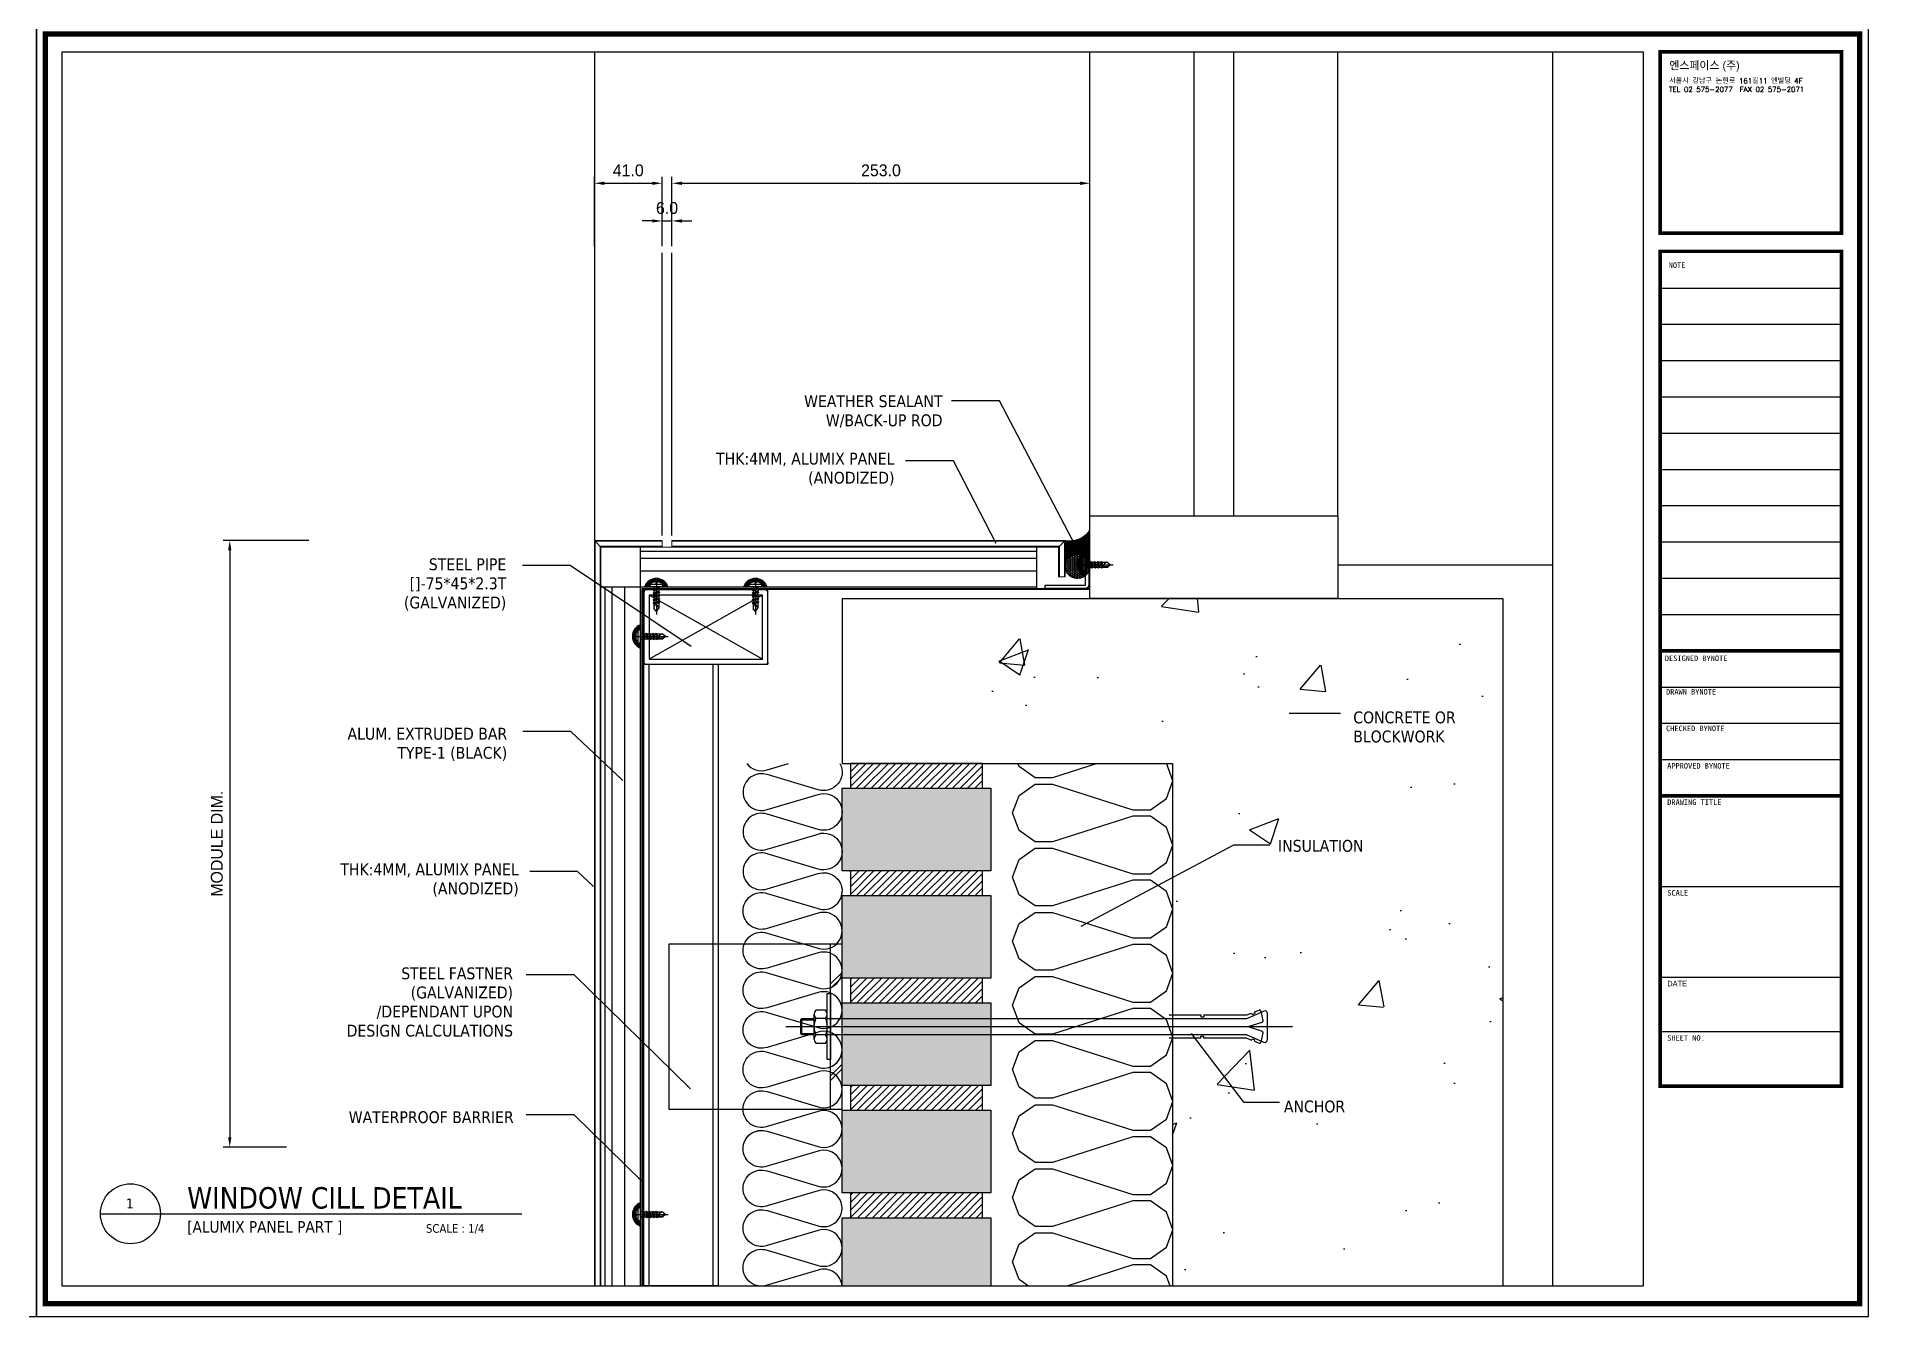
# Model space of a CAD drawing. Header units: millimetres. Extents: x 7297 to 60227, y -7497 to 19324.
# Drawn here: x 10055 to 11164, y 6615 to 7390 of the extents above; entities that cross this region are included whole.
import ezdxf

# ---------------------------------------------------------------- set-up
doc = ezdxf.new("R2010")
doc.units = ezdxf.units.MM
doc.linetypes.add('HIDDEN', pattern=[0.375, 0.25, -0.125])
doc.layers.add('NS_AL_PANEL', color=32, linetype='Continuous', lineweight=9)
for name, color, linetype in [('NS_BRACKET_NUTS', 1, 'Continuous'), ('NS_BRICK', 14, 'Continuous'), ('NS_CAULKING', 8, 'Continuous'), ('NS_COL_CYAN', 4, 'Continuous'), ('NS_COL_D-GREY', 8, 'Continuous'), ('NS_COL_GREEN', 3, 'Continuous'), ('NS_COL_L-GREY', 8, 'Continuous'), ('NS_COL_MAGENTA', 6, 'Continuous'), ('NS_COL_RED', 1, 'Continuous'), ('NS_COL_WHITE', 7, 'Continuous'), ('NS_COL_YELLOW', 2, 'Continuous'), ('NS_CON', 8, 'Continuous'), ('NS_CON_LINE', 2, 'Continuous'), ('NS_DIM', 1, 'Continuous'), ('NS_FORM', 7, 'Continuous'), ('NS_FRAME', 253, 'Continuous'), ('NS_INSUL', 8, 'Continuous'), ('NS_PIPE_FRAME', 2, 'Continuous'), ('NS_RIVET_SCREW', 1, 'Continuous'), ('NS_TEXT', 2, 'Continuous'), ('NS_WATERPROOF', 150, 'Continuous')]:
    doc.layers.add(name, color=color, linetype=linetype)
doc.styles.add('Expo M', font='Expo M.ttf')
doc.styles.add('HGTXT', font='romans.shx', dxfattribs={"bigfont": 'whgtxt.shx'})
doc.dimstyles.new('DS2', dxfattribs={"dimscale": 2, "dimtxt": 1.8, "dimasz": 1.5, "dimexe": 1, "dimexo": 1, "dimgap": 0.5, "dimtad": 1, "dimtoh": 1, "dimdec": 1, "dimzin": 1, "dimdsep": 46, "dimtxsty": 'Expo M', "dimcen": 2, "dimadec": 1, "dimazin": 0, "dimtfac": 1, "dimtdec": 4, "dimtix": 1, "dimtmove": 1, "dimatfit": 3, "dimfxl": 1, "dimtolj": 1, "dimtzin": 1, "dimarcsym": 0})
doc.dimstyles.new('N-SPACE', dxfattribs={"dimscale": 4, "dimtxt": 1.8, "dimasz": 1.5, "dimexe": 1, "dimexo": 1, "dimgap": 1, "dimtad": 1, "dimtoh": 1, "dimdec": 1, "dimzin": 1, "dimdsep": 46, "dimtxsty": 'Expo M', "dimcen": 2, "dimclrd": 1, "dimclre": 1, "dimclrt": 2, "dimadec": 1, "dimazin": 0, "dimtfac": 1, "dimtdec": 1, "dimtix": 1, "dimtmove": 1, "dimatfit": 3, "dimfxl": 1, "dimtolj": 1, "dimtzin": 1, "dimarcsym": 0})

# ---------------------------------------------------------------- blocks, each defined once
blk = doc.blocks.new('피스')
for p, q in [((-4, 1.5), (-4, 1)), ((-4, 1.5), (4, 1.5)), ((-3, 0), (3, 0)), ((-0.5, 3), (-0.4, 2.3)), ((-0.4, 2.3), (0.4, 2.3)), ((0, 5), (0, -16.8)), ((0.5, 3), (0.4, 2.3)), ((4, 1.5), (4, 1)), ((2, -1.5), (-2, -2)), ((-1.5, -1.5), (-2, -2)), ((-2, -2), (-1.5, -2.5)), ((-1.5, -3.5), (-2, -4)), ((2, -3.5), (-2, -4)), ((-2, -4), (-1.5, -4.5)), ((-1.5, -5.5), (-2, -6)), ((2, -5.5), (-2, -6)), ((-2, -6), (-1.5, -6.5)), ((-1.5, -7.5), (-2, -8)), ((2, -7.5), (-2, -8)), ((-2, -8), (-1.5, -8.5)), ((-1.5, -9.5), (-2, -10)), ((2, -9.5), (-2, -10)), ((-2, -10), (-1.5, -10.5)), ((-1.5, -0.5), (-1.5, -1.5)), ((1.5, -1), (-1.5, -1.5)), ((1.5, -2), (-1.5, -2.5)), ((-1.5, -2.5), (-1.5, -3.5)), ((1.5, -3), (-1.5, -3.5)), ((1.5, -4), (-1.5, -4.5)), ((-1.5, -4.5), (-1.5, -5.5)), ((1.5, -5), (-1.5, -5.5)), ((1.5, -6), (-1.5, -6.5)), ((-1.5, -6.5), (-1.5, -7.5)), ((1.5, -7), (-1.5, -7.5)), ((1.5, -8), (-1.5, -8.5)), ((-1.5, -8.5), (-1.5, -9.5)), ((1.5, -9), (-1.5, -9.5)), ((1.5, -10), (-1.5, -10.5)), ((-1.5, -10.5), (-1.5, -13.5)), ((1.5, -0.5), (1.5, -1)), ((1.5, -1), (2, -1.5)), ((2, -1.5), (1.5, -2)), ((1.5, -2), (1.5, -3)), ((1.5, -3), (2, -3.5)), ((2, -3.5), (1.5, -4)), ((1.5, -4), (1.5, -5)), ((1.5, -5), (2, -5.5)), ((2, -5.5), (1.5, -6)), ((1.5, -6), (1.5, -7)), ((1.5, -7), (2, -7.5)), ((2, -7.5), (1.5, -8)), ((1.5, -8), (1.5, -9)), ((1.5, -9), (2, -9.5)), ((2, -9.5), (1.5, -10)), ((1.5, -10), (1.5, -13)), ((0, -15), (-1.5, -13.5)), ((-1.3, -13.5), (-1.3, -12)), ((0, -15), (-1.3, -13.5)), ((0, -15), (1.5, -13)), ((1.5, -13), (0.6, -11.5))]:
    blk.add_line(p, q)
for centre, radius, start, end in [((0, -3.1), 6.08, 94.7146, 131.1121), ((-3, 1), 1, 180, 270), ((-2, -0.5), 0.5, 0, 90), ((0, -3.1), 6.08, 48.8879, 85.2854), ((2, -0.5), 0.5, 90, 180), ((3, 1), 1, 270, 0), ((-0.3, -12), 1, 30.0863, 180)]:
    blk.add_arc(centre, radius, start, end)
blk = doc.blocks.new('N-SCREW')
blk.add_blockref('피스', (17.3, -1))
blk = doc.blocks.new('AL-TEMPLATE')
at = {"color": 8}
for p, q in [((2716.82, 1392.97), (2800.02, 1392.97)), ((2716.82, 1376.33), (2800.02, 1376.33)), ((2716.82, 1359.69), (2800.02, 1359.69)), ((2716.82, 1343.05), (2800.02, 1343.05)), ((2716.82, 1326.41), (2800.02, 1326.41)), ((2716.82, 1309.77), (2800.02, 1309.77)), ((2716.82, 1293.13), (2800.02, 1293.13)), ((2716.82, 1276.49), (2800.02, 1276.49)), ((2716.82, 1259.85), (2800.02, 1259.85)), ((2716.82, 1243.21), (2800.02, 1243.21)), ((2716.82, 1209.93), (2800.02, 1209.93)), ((2716.82, 1193.29), (2800.02, 1193.29)), ((2716.82, 1176.65), (2800.02, 1176.65)), ((2716.82, 1118.41), (2800.02, 1118.41)), ((2716.82, 1076.81), (2800.02, 1076.81)), ((2716.82, 1051.85), (2800.02, 1051.85))]:
    blk.add_line(p, q, dxfattribs=at)
at = {"color": 7, "ltscale": 2}
blk.add_lwpolyline([(1972.34, 1515.25), (1972.34, 921.25), (2812.34, 921.25), (2812.34, 1515.25)], close=True, dxfattribs=at)
at = {"color": 8}
for points, const_width in [([(1976.34, 1509.45), (2808.34, 1509.45), (2808.34, 927.05), (1976.34, 927.05)], 2.5), ([(2716.82, 1501.32), (2800.02, 1501.32), (2800.02, 1418.12), (2716.82, 1418.12)], 1.66), ([(2716.82, 1409.8), (2800.02, 1409.8), (2800.02, 1026.89), (2716.82, 1026.89)], 1.66)]:
    blk.add_lwpolyline(points, close=True, dxfattribs=dict(at, const_width=const_width))
at = {"color": 9}
blk.add_lwpolyline([(1984.07, 1501.32), (2709.08, 1501.32), (2709.08, 935.18), (1984.07, 935.18)], close=True, dxfattribs=at)
at = {"color": 8, "const_width": 1.66}
for points in [[(2716.82, 1226.57), (2800.02, 1226.57)], [(2716.82, 1160.01), (2800.02, 1160.01)]]:
    blk.add_lwpolyline(points, dxfattribs=at)
at = {"color": 146, "true_color": 0x105689, "insert": (2721.06, 1496.93), "char_height": 3.6698, "attachment_point": 1, "style": 'HGTXT'}
blk.add_mtext('{\\fExpo M|b0|i0|c129|p18;엔스페이스 (주)}', dxfattribs=at)
at = {"insert": (2720.94, 1489.17), "char_height": 2.3487, "attachment_point": 1, "style": 'HGTXT'}
blk.add_mtext('서울시 강남구 논현로 161길11 엔빌딩 4F\\PTEL 02 575-2077  FAX 02 575-2071', dxfattribs=at)
at = {"color": 8, "attachment_point": 1}
for s, insert, char_height, width in [('NOTE', (2720.76, 1404.73), 2.556, 438.9676), ('DESIGNED BYNOTE', (2719.01, 1224.39), 2.5559, 438.9676), ('DRAWN BYNOTE', (2719.56, 1209.04), 2.5559, 438.9676), ('CHECKED BYNOTE', (2719.56, 1192.25), 2.5559, 438.9676), ('APPROVED BYNOTE', (2720.1, 1175.04), 2.5559, 438.9676), ('DRAWING TITLE', (2720.1, 1158.4), 2.5559, 438.9675), ('SCALE', (2720.1, 1116.8), 2.556, 438.9675), ('{\\fﾱﾼﾸﾲ|b0|i0|c129|p49;DATE}', (2720.1, 1075.2), 2.5559, 438.9675), ('SHEET NO.', (2720.1, 1050.24), 2.556, 438.9675)]:
    blk.add_mtext(s, dxfattribs=dict(at, insert=insert, char_height=char_height, width=width))
blk = doc.blocks.new('*D711')
at = {"layer": 'NS_DIM', "color": 1, "lineweight": -2, "transparency": 16777216}
for p, q in [((10220, 7084.4), (10168.1, 7084.4)), ((10172.1, 7078.4), (10172.1, 6723.1)), ((10206.5, 6717.1), (10168.1, 6717.1))]:
    blk.add_line(p, q, dxfattribs=at)
at = {"layer": 'NS_DIM', "color": 1, "transparency": 16777216}
for points in [[(10171.1, 7078.4), (10173.1, 7078.4), (10172.1, 7084.4)], [(10171.1, 6723.1), (10173.1, 6723.1), (10172.1, 6717.1)]]:
    blk.add_solid(points, dxfattribs=at)
at = {"layer": 'NS_DIM', "color": 2, "transparency": 16777216, "insert": (10164.3, 6900.8), "char_height": 7.2, "attachment_point": 5, "rotation": 90, "style": 'Expo M'}
blk.add_mtext('\\A1;MODULE DIM.', dxfattribs=at)
blk = doc.blocks.new('*D291')
at = {"layer": 'NS_DIM', "color": 1, "lineweight": -2, "transparency": 16777216}
for p, q in [((10392.8, 7262.6), (10392.8, 7304.7)), ((10398.8, 7300.7), (10427.8, 7300.7)), ((10433.8, 7262.6), (10433.8, 7304.7))]:
    blk.add_line(p, q, dxfattribs=at)
at = {"layer": 'NS_DIM', "color": 1, "transparency": 16777216}
for points in [[(10398.8, 7301.7), (10398.8, 7299.7), (10392.8, 7300.7)], [(10427.8, 7301.7), (10427.8, 7299.7), (10433.8, 7300.7)]]:
    blk.add_solid(points, dxfattribs=at)
at = {"layer": 'NS_DIM', "color": 2, "transparency": 16777216, "insert": (10413.3, 7308.5), "char_height": 7.2, "attachment_point": 5, "style": 'Expo M'}
blk.add_mtext('\\A1;41.0', dxfattribs=at)
blk = doc.blocks.new('*D292')
at = {"layer": 'NS_DIM', "color": 1, "lineweight": -2, "transparency": 16777216}
for p, q in [((10427.8, 7277.9), (10421.8, 7277.9)), ((10433.8, 7262.6), (10433.8, 7281.9)), ((10433.8, 7277.9), (10439.8, 7277.9)), ((10439.8, 7262.6), (10439.8, 7281.9)), ((10445.8, 7277.9), (10451.8, 7277.9))]:
    blk.add_line(p, q, dxfattribs=at)
at = {"layer": 'NS_DIM', "color": 1, "transparency": 16777216}
for points in [[(10427.8, 7278.9), (10427.8, 7276.9), (10433.8, 7277.9)], [(10445.8, 7278.9), (10445.8, 7276.9), (10439.8, 7277.9)]]:
    blk.add_solid(points, dxfattribs=at)
at = {"layer": 'NS_DIM', "color": 2, "transparency": 16777216, "insert": (10436.8, 7285.7), "char_height": 7.2, "attachment_point": 5, "style": 'Expo M'}
blk.add_mtext('\\A1;6.0', dxfattribs=at)
blk = doc.blocks.new('*D293')
at = {"layer": 'NS_DIM', "color": 1, "lineweight": -2, "transparency": 16777216}
for p, q in [((10439.8, 7262.6), (10439.8, 7304.7)), ((10445.8, 7300.7), (10686.8, 7300.7)), ((10692.8, 7262.6), (10692.8, 7304.7))]:
    blk.add_line(p, q, dxfattribs=at)
at = {"layer": 'NS_DIM', "color": 1, "transparency": 16777216}
for points in [[(10445.8, 7301.7), (10445.8, 7299.7), (10439.8, 7300.7)], [(10686.8, 7301.7), (10686.8, 7299.7), (10692.8, 7300.7)]]:
    blk.add_solid(points, dxfattribs=at)
at = {"layer": 'NS_DIM', "color": 2, "transparency": 16777216, "insert": (10566.3, 7308.5), "char_height": 7.2, "attachment_point": 5, "style": 'Expo M'}
blk.add_mtext('\\A1;253.0', dxfattribs=at)
blk = doc.blocks.new('*U99')
for p, q in [((1, 75), (0, 75)), ((0, 74), (0, 75)), ((0, 74), (0, 1)), ((44, 75), (1, 75)), ((3.2, 3.2), (41.8, 71.8)), ((41.8, 3.2), (3.2, 71.8)), ((44, 75), (45, 75)), ((45, 74), (45, 75)), ((45, 1), (45, 74)), ((0, 1), (0, 0)), ((1, 0), (0, 0)), ((45, 1), (45, 0)), ((1, 0), (44, 0)), ((44, 0), (45, 0))]:
    blk.add_line(p, q)
blk.add_lwpolyline([(3.2, 71.8), (3.2, 3.2), (41.8, 3.2), (41.8, 71.8)], close=True)
for centre, start, end in [((1, 74), 90, 180), ((44, 74), 0, 90), ((1, 1), 180, 270), ((44, 1), 270, 0)]:
    blk.add_arc(centre, 1, start, end)
blk = doc.blocks.new('*U155')
blk.add_lwpolyline([(0, 0), (45, 0), (45, 376.4), (0, 376.4)], close=True)
at = {"linetype": 'HIDDEN'}
blk.add_lwpolyline([(3.2, 0), (41.8, 0), (41.8, 376.4), (3.2, 376.4)], close=True, dxfattribs=at)

msp = doc.modelspace()

# ---------------------------------------------------------------- hatches: boundary and pattern name
at = {"layer": 'NS_CAULKING'}
h = msp.add_hatch(dxfattribs=at)
h.set_pattern_fill('ANSI37', color=256, scale=0.224999, angle=90, style=0)
h.set_pattern_definition([(135, (-1354760.07744, 841285.4346), (-0.50513821172, -0.50513821172), []), (225, (-1354760.07744, 841285.4346), (0.50513821172, -0.50513821172), [])])
h.paths.add_polyline_path([(10677.8, 7073.19), (10677.8, 7068.9, -1.0004219), (10692.8, 7068.91), (10692.8, 7090.38, -0.2849357), (10677.8, 7084.44)])
h = msp.add_hatch(dxfattribs=at)
h.set_pattern_fill('HONEY', color=256, scale=0.224999, style=0)
h.set_pattern_definition([(360, (921625.2731, 1377469.28045), (1.07155996483, 0.61866543144), [0.7143733099, -1.4287466198]), (120, (921625.2731, 1377469.28045), (-1.07155996248, 0.6186654355), [0.7143733099, -1.4287466198]), (60, (921625.2731, 1377469.28045), (2.34e-09, 1.23733086694), [-1.4287466198, 0.7143733099])])
edge = h.paths.add_edge_path()
edge.add_arc((10685.3, 7068.91), 7.5, -540, -180)
h = msp.add_hatch(dxfattribs=at)
h.set_pattern_fill('ANSI37', color=256, scale=5, angle=90, style=0)
h.set_pattern_definition([(135, (6658.1767, 10825.3036), (-0.44194174, -0.44194174), []), (225, (6658.1767, 10825.3036), (0.44194174, -0.44194174), [])])
h.paths.add_polyline_path([(10688.6, 7073.69, 0.160163), (10687.12, 7070.19), (10687.8, 7070.09), (10687.8, 7069.69), (10685.11, 7069.69, -0.3187278), (10690.1, 7076.73), (10690.1, 7072.69, 0.4142136), (10689.1, 7073.69)])
h.paths.add_polyline_path([(10685.11, 7069.69), (10687.8, 7069.69), (10687.8, 7069.29), (10687.12, 7069.19, 0.160163), (10688.6, 7065.69), (10689.1, 7065.69, 0.4142136), (10690.1, 7066.69), (10690.1, 7062.65, -0.3187278)])
h = msp.add_hatch(dxfattribs=at)
h.set_pattern_fill('ANSI37', color=256, scale=5, angle=180, style=0)
h.set_pattern_definition([(225, (7945.85013, 4322.1761), (0.44194174, -0.44194174), []), (315, (7945.85013, 4322.1761), (0.44194174, 0.44194174), [])])
h.paths.add_polyline_path([(10434.3, 7057.94, 0.160163), (10430.8, 7059.42), (10430.7, 7058.74), (10430.3, 7058.74), (10430.3, 7061.43, -0.3187278), (10437.34, 7056.44), (10433.3, 7056.44, 0.4142136), (10434.3, 7057.44)])
h.paths.add_polyline_path([(10430.3, 7061.43), (10430.3, 7058.74), (10429.9, 7058.74), (10429.8, 7059.42, 0.160163), (10426.3, 7057.94), (10426.3, 7057.44, 0.4142136), (10427.3, 7056.44), (10423.26, 7056.44, -0.3187278)])
h = msp.add_hatch(dxfattribs=at)
h.set_pattern_fill('ANSI37', color=256, scale=5, angle=180, style=0)
h.set_pattern_definition([(225, (8005.85013, 4322.1761), (0.44194174, -0.44194174), []), (315, (8005.85013, 4322.1761), (0.44194174, 0.44194174), [])])
h.paths.add_polyline_path([(10494.3, 7057.94, 0.160163), (10490.8, 7059.42), (10490.7, 7058.74), (10490.3, 7058.74), (10490.3, 7061.43, -0.3187278), (10497.34, 7056.44), (10493.3, 7056.44, 0.4142136), (10494.3, 7057.44)])
h.paths.add_polyline_path([(10490.3, 7061.43), (10490.3, 7058.74), (10489.9, 7058.74), (10489.8, 7059.42, 0.160163), (10486.3, 7057.94), (10486.3, 7057.44, 0.4142136), (10487.3, 7056.44), (10483.26, 7056.44, -0.3187278)])
h = msp.add_hatch(dxfattribs=at)
h.set_pattern_fill('ANSI37', color=256, scale=5, angle=90, style=0)
h.set_pattern_definition([(135, (6388.87666, 10868.6652), (-0.44194174, -0.44194174), []), (225, (6388.87666, 10868.6652), (0.44194174, -0.44194174), [])])
h.paths.add_polyline_path([(10419.3, 7030.33, 0.160163), (10417.82, 7026.83), (10418.5, 7026.73), (10418.5, 7026.33), (10415.81, 7026.33, -0.3187278), (10420.8, 7033.37), (10420.8, 7029.33, 0.4142136), (10419.8, 7030.33)])
h.paths.add_polyline_path([(10415.81, 7026.33), (10418.5, 7026.33), (10418.5, 7025.93), (10417.82, 7025.83, 0.160163), (10419.3, 7022.33), (10419.8, 7022.33, 0.4142136), (10420.8, 7023.33), (10420.8, 7019.29, -0.3187278)])
h = msp.add_hatch(dxfattribs=at)
h.set_pattern_fill('ANSI37', color=256, scale=5, angle=90, style=0)
h.set_pattern_definition([(135, (6388.87666, 11218.6652), (-0.44194174, -0.44194174), []), (225, (6388.87666, 11218.6652), (0.44194174, -0.44194174), [])])
h.paths.add_polyline_path([(10419.3, 6680.33, 0.160163), (10417.82, 6676.83), (10418.5, 6676.73), (10418.5, 6676.33), (10415.81, 6676.33, -0.3187278), (10420.8, 6683.37), (10420.8, 6679.33, 0.4142136), (10419.8, 6680.33)])
h.paths.add_polyline_path([(10415.81, 6676.33), (10418.5, 6676.33), (10418.5, 6675.93), (10417.82, 6675.83, 0.160163), (10419.3, 6672.33), (10419.8, 6672.33, 0.4142136), (10420.8, 6673.33), (10420.8, 6669.29, -0.3187278)])
at = {"layer": 'NS_COL_D-GREY'}
h = msp.add_hatch(dxfattribs=at)
h.set_pattern_fill('ANSI31', color=256)
h.set_pattern_definition([(45, (18744.689, -75927.5332), (-2.24506403, 2.24506403), [])])
h.paths.add_polyline_path([(10547.8, 6934.38), (10627.8, 6934.38), (10627.8, 6949.38), (10547.8, 6949.38)])
h = msp.add_hatch(dxfattribs=at)
h.set_pattern_fill('ANSI31', color=256)
h.set_pattern_definition([(45, (18744.689, -75862.5332), (-2.24506403, 2.24506403), [])])
h.paths.add_polyline_path([(10547.8, 6869.38), (10627.8, 6869.38), (10627.8, 6884.38), (10547.8, 6884.38)])
h = msp.add_hatch(dxfattribs=at)
h.set_pattern_fill('ANSI31', color=256)
h.set_pattern_definition([(45, (18744.689, -75797.5332), (-2.24506403, 2.24506403), [])])
h.paths.add_polyline_path([(10547.8, 6804.38), (10627.8, 6804.38), (10627.8, 6819.38), (10547.8, 6819.38)])
h = msp.add_hatch(dxfattribs=at)
h.set_pattern_fill('ANSI31', color=256)
h.set_pattern_definition([(45, (18744.689, -75732.5332), (-2.24506403, 2.24506403), [])])
h.paths.add_polyline_path([(10547.8, 6739.38), (10627.8, 6739.38), (10627.8, 6754.38), (10547.8, 6754.38)])
h = msp.add_hatch(dxfattribs=at)
h.set_pattern_fill('ANSI31', color=256)
h.set_pattern_definition([(45, (18744.689, -75667.5332), (-2.24506403, 2.24506403), [])])
h.paths.add_polyline_path([(10547.8, 6674.38), (10627.8, 6674.38), (10627.8, 6689.38), (10547.8, 6689.38)])
at = {"layer": 'NS_CON'}
h = msp.add_hatch(dxfattribs=at)
h.set_pattern_fill('AR-CONC', color=256)
h.set_pattern_definition([(50, (128407.82, 20579.2), (182.18467, -15.93909), [19.05, -209.55]), (355, (128407.82, 20579.2), (-35.24342, 191.05685), [15.24, -167.64058]), (100.45144, (128423, 20577.87), (146.94125, 175.11775), [16.19, -178.09024]), (46.1842, (128407.82, 20630), (271.07904, -42.04233), [28.575, -314.325]), (96.63556, (128430.4, 20626.5), (237.40413, 247.4261), [24.285, -267.1356]), (351.18415, (128407.82, 20630), (237.40413, 247.4261), [22.85997, -251.4597]), (21, (128433.22, 20617.3), (151.6144, -102.2652), [19.05, -209.55]), (326, (128433.22, 20617.3), (61.80203, 184.18797), [15.24, -167.64]), (71.45144, (128445.85, 20608.77), (213.41642, 81.92277), [16.19, -178.08994]), (37.5, (128407.815, 20579.195), (3.088603, 84.55504), [0, -165.608, 0, -170.18, 0, -168.275]), (7.5, (128407.815, 20579.195), (66.81966, 100.180575), [0, -97.028, 0, -161.798, 0, -64.135]), (327.5, (128351.17, 20579.195), (135.590595, -5.728744), [0, -63.5, 0, -198.12, 0, -262.89]), (317.5, (128325.77, 20579.2), (148.12918, 25.42649), [0, -82.55, 0, -131.572, 0, -186.69])])
h.paths.add_polyline_path([(10742.8, 6633.01), (10942.8, 6633.01), (10942.8, 6749.38), (10942.8, 7049.38), (10742.8, 7049.38), (10542.8, 7049.38), (10541.47, 6949.38), (10742.8, 6949.38)])
h = msp.add_hatch(color=256, dxfattribs=at)
h.dxf.hatch_style = 1
h.paths.add_polyline_path([(10542.8, 6934.38), (10632.8, 6934.38), (10632.8, 6884.38), (10542.8, 6884.38)])
h = msp.add_hatch(color=256, dxfattribs=at)
h.dxf.hatch_style = 1
h.paths.add_polyline_path([(10542.8, 6869.38), (10632.8, 6869.38), (10632.8, 6819.38), (10542.8, 6819.38)])
h = msp.add_hatch(color=256, dxfattribs=at)
h.dxf.hatch_style = 1
h.paths.add_polyline_path([(10542.8, 6804.38), (10632.8, 6804.38), (10632.8, 6754.38), (10542.8, 6754.38)])
h = msp.add_hatch(color=256, dxfattribs=at)
h.dxf.hatch_style = 1
h.paths.add_polyline_path([(10542.8, 6739.38), (10632.8, 6739.38), (10632.8, 6689.38), (10542.8, 6689.38)])
h = msp.add_hatch(color=256, dxfattribs=at)
h.dxf.hatch_style = 1
h.paths.add_polyline_path([(10542.8, 6674.38), (10632.8, 6674.38), (10632.8, 6633.01), (10542.8, 6633.01)])

# ---------------------------------------------------------------- linework, layer by layer
at = {"layer": 'NS_AL_PANEL'}
for p, q in [((10392.8, 6633.01), (10392.8, 7084.44)), ((10392.8, 7084.44), (10433.8, 7084.44)), ((10393.3, 6633.01), (10393.3, 7083.94)), ((10393.3, 7083.94), (10433.8, 7083.94)), ((10396.8, 7080.44), (10393.3, 7083.94)), ((10396.3, 6633.01), (10396.3, 7080.94)), ((10396.3, 7080.94), (10433.8, 7080.94)), ((10396.8, 6633.01), (10396.8, 7080.44)), ((10396.8, 7080.44), (10433.8, 7080.44)), ((10433.8, 7080.44), (10433.8, 7084.44)), ((10433.8, 7080.44), (10439.8, 7080.44)), ((10439.8, 7080.44), (10439.8, 7084.44)), ((10439.8, 7084.44), (10677.8, 7084.44)), ((10439.8, 7083.94), (10677.3, 7083.94)), ((10439.8, 7080.94), (10674.3, 7080.94)), ((10439.8, 7080.44), (10673.8, 7080.44)), ((10673.8, 7080.44), (10677.3, 7083.94)), ((10673.8, 7080.44), (10673.8, 7062.44)), ((10674.3, 7080.94), (10674.3, 7062.44)), ((10677.3, 7083.94), (10677.3, 7062.44)), ((10677.8, 7084.44), (10677.8, 7062.44)), ((10677.85, 7062.44), (10673.8, 7062.44)), ((10420.3, 7033.04), (10420.3, 7033.17)), ((10420.3, 6683.04), (10420.3, 6683.17))]:
    msp.add_line(p, q, dxfattribs=at)
at = {"layer": 'NS_BRACKET_NUTS'}
msp.add_line((10535.8, 6740.06), (10535.8, 6840.06), dxfattribs=at)
msp.add_lwpolyline([(10437.8, 6740.06), (10542.8, 6740.06), (10542.8, 6840.06), (10437.8, 6840.06)], close=True, dxfattribs=at)
at = {"layer": 'NS_BRICK'}
for points in [[(10542.8, 6934.38), (10632.8, 6934.38), (10632.8, 6884.38), (10542.8, 6884.38)], [(10542.8, 6869.38), (10632.8, 6869.38), (10632.8, 6819.38), (10542.8, 6819.38)], [(10542.8, 6804.38), (10632.8, 6804.38), (10632.8, 6754.38), (10542.8, 6754.38)], [(10542.8, 6739.38), (10632.8, 6739.38), (10632.8, 6689.38), (10542.8, 6689.38)], [(10542.8, 6674.38), (10632.8, 6674.38), (10632.8, 6633.01), (10542.8, 6633.01)]]:
    msp.add_lwpolyline(points, close=True, dxfattribs=at)
at = {"layer": 'NS_CAULKING'}
msp.add_circle((10685.3, 7068.91, 0), 7.5, dxfattribs=at)
for centre, radius, start, end in [((10680.51, 7099.5), 15.3, 259.79738, 323.41397), ((10692.57, 7069.69), 7.46, 109.2859, 250.7141), ((10430.3, 7053.97), 7.46, 19.2859, 160.7141), ((10490.3, 7053.97), 7.46, 19.2859, 160.7141), ((10423.27, 7026.33), 7.46, 109.2859, 250.7141), ((10423.27, 6676.33), 7.46, 109.2859, 250.7141)]:
    msp.add_arc(centre, radius, start, end, dxfattribs=at)
at = {"layer": 'NS_COL_CYAN'}
for p, q in [((10692.8, 7099.38), (10692.8, 7380.31)), ((10755.8, 7099.38), (10755.8, 7380.31)), ((10779.8, 7099.38), (10779.8, 7380.31)), ((10842.8, 7099.38), (10842.8, 7380.31))]:
    msp.add_line(p, q, dxfattribs=at)
msp.add_lwpolyline([(10842.8, 7049.38), (10692.8, 7049.38), (10692.8, 7099.38), (10842.8, 7099.38)], close=True, dxfattribs=at)
at = {"layer": 'NS_COL_D-GREY'}
for p, q in [((10392.8, 7380.31), (10392.8, 7084.44)), ((10972.8, 7380.31), (10972.8, 7069.38))]:
    msp.add_line(p, q, dxfattribs=at)
for points in [[(10547.8, 6934.38), (10627.8, 6934.38), (10627.8, 6949.38), (10547.8, 6949.38)], [(10547.8, 6869.38), (10627.8, 6869.38), (10627.8, 6884.38), (10547.8, 6884.38)], [(10547.8, 6804.38), (10627.8, 6804.38), (10627.8, 6819.38), (10547.8, 6819.38)], [(10547.8, 6739.38), (10627.8, 6739.38), (10627.8, 6754.38), (10547.8, 6754.38)], [(10547.8, 6674.38), (10627.8, 6674.38), (10627.8, 6689.38), (10547.8, 6689.38)]]:
    msp.add_lwpolyline(points, close=True, dxfattribs=at)
at = {"layer": 'NS_COL_GREEN'}
for p, q in [((10787.8, 6795.06), (10797.97, 6799.47)), ((10800.3, 6782.18), (10800.3, 6797.94)), ((10533.8, 6795.06), (10787.8, 6795.06)), ((10787.8, 6785.06), (10533.8, 6785.06)), ((10787.8, 6785.06), (10797.97, 6780.65))]:
    msp.add_line(p, q, dxfattribs=at)
msp.add_lwpolyline([(10665.6, 7057.44), (10690.1, 7057.44), (10690.1, 7081.94), (10692.1, 7081.94), (10692.1, 7057.44, -0.4142136), (10690.1, 7055.44), (10665.6, 7055.44)], format="xyb", close=True, dxfattribs=at)
for centre, start, end in [((10798.64, 6797.94), 0, 113.42869), ((10798.64, 6782.18), 246.57131, 0)]:
    msp.add_arc(centre, 1.67, start, end, dxfattribs=at)
at = {"layer": 'NS_COL_L-GREY'}
for p, q in [((10420.8, 6633.01), (10420.8, 7080.44)), ((10420.8, 7077.94), (10660.6, 7077.94)), ((10660.6, 7055.44), (10660.6, 7080.44)), ((10420.8, 7073.72), (10660.6, 7073.72)), ((10420.8, 7065.98), (10660.6, 7065.98)), ((10396.8, 7056.44), (10660.6, 7056.44)), ((10399.3, 6633.01), (10399.3, 7056.44)), ((10403.52, 6633.01), (10403.52, 7056.44)), ((10411.26, 6633.01), (10411.26, 7056.44))]:
    msp.add_line(p, q, dxfattribs=at)
at = {"layer": 'NS_COL_MAGENTA'}
for q in [(10842.8, 7069.38), (10972.8, 6633.01), (10972.8, 6633.01)]:
    msp.add_line((10972.8, 7069.38), q, dxfattribs=at)
at = {"layer": 'NS_COL_RED', "ltscale": 8}
for p, q in [((10535.8, 6815.89), (10542.8, 6822.89)), ((10535.8, 6813.07), (10542.8, 6820.07)), ((10535.8, 6760.33), (10542.8, 6767.33)), ((10535.8, 6757.5), (10542.8, 6764.5))]:
    msp.add_line(p, q, dxfattribs=at)
at = {"layer": 'NS_COL_RED'}
for p, q in [((10508.64, 6790.06), (10815.51, 6790.06)), ((10800.3, 6790.06), (10800.3, 6790.06))]:
    msp.add_line(p, q, dxfattribs=at)
at = {"layer": 'NS_COL_WHITE'}
for p, q in [((10533.8, 6810.06), (10535.8, 6810.06)), ((10533.8, 6770.06), (10533.8, 6810.06)), ((10535.8, 6810.06), (10535.8, 6770.06)), ((10533.8, 6782.56), (10533.8, 6797.56)), ((10533.8, 6782.56), (10533.8, 6797.56)), ((10535.8, 6770.06), (10533.8, 6770.06)), ((10093.85, 6676.77), (10348.99, 6676.77))]:
    msp.add_line(p, q, dxfattribs=at)
msp.add_circle((10111.99, 6676.77), 18.14, dxfattribs=at)
at = {"layer": 'NS_COL_YELLOW'}
for p, q in [((10525.8, 6782.56), (10525.8, 6797.56)), ((10740.8, 6797.14), (10759.97, 6797.14)), ((10759.97, 6797.14), (10759.97, 6795.89)), ((10761.64, 6797.14), (10761.64, 6795.89)), ((10761.64, 6797.14), (10787.8, 6797.14)), ((10787.8, 6797.14), (10790.59, 6798.26)), ((10790.59, 6798.26), (10790.95, 6797.35)), ((10790.95, 6797.35), (10792.65, 6798.04)), ((10792.31, 6798.95), (10795.23, 6800.11)), ((10792.31, 6798.95), (10792.65, 6798.04)), ((10797.64, 6793.72), (10796.35, 6799.52)), ((10517.61, 6794.23), (10518.45, 6795.06)), ((10517.61, 6794.23), (10517.61, 6785.89)), ((10517.61, 6794.23), (10525.81, 6794.23)), ((10518.45, 6785.06), (10517.61, 6785.89)), ((10517.61, 6785.89), (10525.82, 6785.89)), ((10518.45, 6785.06), (10518.45, 6795.06)), ((10518.45, 6795.06), (10525.8, 6795.06)), ((10532.79, 6795.06), (10526.8, 6795.06)), ((10759.97, 6795.89), (10761.64, 6795.89)), ((10788.64, 6790.06), (10797.08, 6792.74)), ((10788.64, 6790.06), (10797.08, 6787.37)), ((10796.35, 6780.6), (10797.64, 6786.4)), ((10525.82, 6785.06), (10518.45, 6785.06)), ((10532.79, 6785.06), (10526.8, 6785.06)), ((10759.97, 6782.98), (10740.8, 6782.98)), ((10759.97, 6782.98), (10759.97, 6784.23)), ((10759.97, 6784.23), (10761.64, 6784.23)), ((10761.64, 6782.98), (10761.64, 6784.23)), ((10787.8, 6782.98), (10761.64, 6782.98)), ((10787.8, 6782.98), (10790.59, 6781.86)), ((10790.59, 6781.86), (10790.95, 6782.77)), ((10790.95, 6782.77), (10792.65, 6782.08)), ((10792.31, 6781.17), (10792.65, 6782.08)), ((10792.31, 6781.17), (10795.23, 6780.01))]:
    msp.add_line(p, q, dxfattribs=at)
msp.add_lwpolyline([(10532.79, 6785.06, 0.2020726), (10532.79, 6795.06, 0.4041452), (10532.79, 6800.06), (10526.81, 6800.06, 0.4041452), (10526.81, 6795.06, 0.2020726), (10526.81, 6785.06, 0.4041452), (10526.81, 6780.06), (10532.79, 6780.06, 0.4041452)], format="xyb", close=True, dxfattribs=at)
for centre, start, end in [((10795.53, 6799.34), 12.52881, 111.80141), ((10796.82, 6793.54), 287.65012, 12.52881), ((10796.82, 6786.58), 347.47119, 72.34988), ((10795.53, 6780.78), 248.19859, 347.47119)]:
    msp.add_arc(centre, 0.833, start, end, dxfattribs=at)
at = {"layer": 'NS_CON_LINE'}
for p, q in [((10542.8, 7049.38), (10942.8, 7049.38)), ((10542.8, 7049.38), (10542.8, 6949.38)), ((10942.8, 7049.38), (10942.8, 6633.01)), ((10542.8, 6949.38), (10742.8, 6949.38)), ((10742.8, 6949.38), (10742.8, 6633.01))]:
    msp.add_line(p, q, dxfattribs=at)
at = {"layer": 'NS_DIM'}
for p, q in [((10433.8, 7087.5), (10433.8, 7258.55)), ((10439.8, 7087.5), (10439.8, 7258.55))]:
    msp.add_line(p, q, dxfattribs=at)
at = {"layer": 'NS_INSUL'}
for points in [[(10541.47, 6949.38, -0.6757625), (10528.26, 6933.5), (10497.35, 6942.69, 0.5092668), (10482.8, 6932.09, 0.5092668), (10497.35, 6921.5), (10528.26, 6930.69, -1.3725934), (10528.26, 6909.5), (10497.35, 6918.69, 0.5092668), (10482.8, 6908.09, 0.5092668), (10497.35, 6897.5), (10528.26, 6906.69, -1.3725934), (10528.26, 6885.5), (10497.35, 6894.69, 0.5092668), (10482.8, 6884.09, 0.5092668), (10497.35, 6873.5), (10528.26, 6882.69, -0.5099811), (10542.8, 6872.05)], [(10485.05, 6949.38, 0.3193355), (10497.35, 6945.5), (10510.4, 6949.38)], [(10483.55, 6720.12, -0.3976637), (10497.35, 6726.69), (10528.26, 6717.5, 1.3725934), (10528.26, 6738.69), (10497.35, 6729.5, -0.5092668), (10482.8, 6740.09, -0.5092668), (10497.35, 6750.69), (10528.26, 6741.5, 1.3725934), (10528.26, 6762.69), (10497.35, 6753.5, -0.5092668), (10482.8, 6764.09, -0.5092668), (10497.35, 6774.69), (10528.26, 6765.5, 1.3725934), (10528.26, 6786.69), (10497.35, 6777.5, -0.5092668), (10482.8, 6788.09, -0.5092668), (10497.35, 6798.69), (10528.26, 6789.5, 1.3725934), (10528.26, 6810.69), (10497.35, 6801.5, -0.5092668), (10482.8, 6812.09, -0.5092668), (10497.35, 6822.69), (10528.26, 6813.5, 1.3725934), (10528.26, 6834.69), (10497.35, 6825.5, -0.5092668), (10482.8, 6836.09, -0.5092668), (10497.35, 6846.69), (10528.26, 6837.5, 1.3725934), (10528.26, 6858.69), (10497.35, 6849.5, -0.5092668), (10482.8, 6860.09, -0.5092668), (10497.35, 6870.69), (10528.26, 6861.5, 0.5099811), (10542.8, 6872.14)], [(10542.76, 6633.01, 0.4830657), (10528.26, 6642.69), (10497.35, 6633.5, -0.5092668), (10482.8, 6644.09, -0.5092668), (10497.35, 6654.69), (10528.26, 6645.5, 1.3725934), (10528.26, 6666.69), (10497.35, 6657.5, -0.5092668), (10482.8, 6668.09, -0.5092668), (10497.35, 6678.69), (10528.26, 6669.5, 1.3725934), (10528.26, 6690.69), (10497.35, 6681.5, -0.5092668), (10482.8, 6692.09, -0.5092668), (10497.35, 6702.69), (10528.26, 6693.5, 1.3725934), (10528.26, 6714.69), (10497.35, 6705.5, -0.5092668), (10482.8, 6716.09, -0.5092668), (10497.35, 6726.69), (10528.26, 6717.5, 1.3725934), (10528.26, 6738.69), (10497.35, 6729.5, -0.5092668), (10482.8, 6740.09, -0.5092668), (10497.35, 6750.69), (10528.26, 6741.5, 1.3725934), (10528.26, 6762.69), (10497.35, 6753.5, -0.5092668), (10482.8, 6764.09, -0.5092668), (10497.35, 6774.69), (10528.26, 6765.5, 0.5099811), (10542.8, 6776.14)]]:
    msp.add_lwpolyline(points, format="xyb", dxfattribs=at)
for points in [[(10735.79, 6809.36), (10739.13, 6811.7), (10743.01, 6822.38), (10739.13, 6833.05), (10729.43, 6839.85), (10718.75, 6839.85), (10670.23, 6824.32), (10659.56, 6824.32), (10649.86, 6831.11), (10645.97, 6841.79), (10649.86, 6852.46), (10659.56, 6859.25), (10670.23, 6859.25), (10718.75, 6843.73), (10729.43, 6843.73), (10739.13, 6850.52), (10743.01, 6861.19), (10739.13, 6871.87), (10729.43, 6878.66), (10718.75, 6878.66), (10670.23, 6863.14), (10659.56, 6863.14), (10649.86, 6869.93), (10645.97, 6880.6), (10649.86, 6891.28), (10659.56, 6898.07), (10670.23, 6898.07), (10718.75, 6882.54), (10729.43, 6882.54), (10739.13, 6889.34), (10743.01, 6900.01), (10739.13, 6910.69), (10729.43, 6917.48), (10718.75, 6917.48), (10670.23, 6901.95), (10659.56, 6901.95), (10649.86, 6908.74), (10645.97, 6919.42), (10649.86, 6930.09), (10659.56, 6936.89), (10670.23, 6936.89), (10718.75, 6921.36), (10729.43, 6921.36), (10739.13, 6928.15), (10743.01, 6938.83), (10739.13, 6949.5)], [(10697.14, 6949.38), (10670.23, 6940.77), (10659.56, 6940.77), (10649.86, 6947.56), (10649.19, 6949.38)], [(10655.6, 6633.01), (10649.86, 6637.03), (10645.97, 6647.7), (10649.86, 6658.38), (10659.56, 6665.17), (10670.23, 6665.17), (10718.75, 6649.65), (10729.43, 6649.65), (10739.13, 6656.44), (10743.01, 6667.11), (10739.13, 6677.79), (10729.43, 6684.58), (10718.75, 6684.58), (10670.23, 6669.05), (10659.56, 6669.05), (10649.86, 6675.85), (10645.97, 6686.52), (10649.86, 6697.2), (10659.56, 6703.99), (10670.23, 6703.99), (10718.75, 6688.46), (10729.43, 6688.46), (10739.13, 6695.25), (10743.01, 6705.93), (10739.13, 6716.6), (10729.43, 6723.4), (10718.75, 6723.4), (10670.23, 6707.87), (10659.56, 6707.87), (10649.86, 6714.66), (10645.97, 6725.34), (10649.86, 6736.01), (10659.56, 6742.8), (10670.23, 6742.8), (10718.75, 6727.28), (10729.43, 6727.28), (10739.13, 6734.07), (10743.01, 6744.75), (10739.13, 6755.42), (10729.43, 6762.21), (10718.75, 6762.21), (10670.23, 6746.69), (10659.56, 6746.69), (10649.86, 6753.48), (10645.97, 6764.15), (10649.86, 6774.83), (10659.56, 6781.62), (10670.23, 6781.62), (10718.75, 6766.09), (10729.43, 6766.09), (10739.13, 6772.89), (10743.01, 6783.56), (10739.13, 6794.24), (10729.43, 6801.03), (10718.75, 6801.03), (10670.23, 6785.5), (10659.56, 6785.5), (10649.86, 6792.3), (10645.97, 6802.97), (10649.86, 6813.64), (10659.56, 6820.44), (10670.23, 6820.44), (10718.75, 6804.91), (10729.43, 6804.91), (10739.13, 6811.7), (10743.01, 6822.38), (10739.13, 6833.05), (10729.43, 6839.85), (10718.75, 6839.85), (10670.23, 6824.32), (10659.56, 6824.32), (10649.86, 6831.11), (10645.97, 6841.79), (10649.86, 6852.46), (10659.56, 6859.25), (10670.23, 6859.25), (10718.75, 6843.73), (10729.43, 6843.73), (10739.13, 6850.52), (10743.01, 6861.19), (10739.13, 6871.87), (10729.43, 6878.66), (10718.75, 6878.66), (10670.23, 6863.14), (10659.56, 6863.14), (10649.86, 6869.93), (10645.97, 6880.6)], [(10741.3, 6633.01), (10739.13, 6638.97), (10729.43, 6645.76), (10718.75, 6645.76), (10678.9, 6633.01)]]:
    msp.add_lwpolyline(points, dxfattribs=at)
at = {"layer": 'NS_WATERPROOF', "ltscale": 3}
for p, q in [((10692.1, 7084.44), (10692.1, 7054.94)), ((10692.1, 7084.44), (10692.6, 7084.44)), ((10692.6, 7084.44), (10692.6, 7054.94)), ((10421.8, 6633.01), (10421.8, 7055.44)), ((10421.8, 7055.44), (10692.8, 7055.44)), ((10422.3, 6633.01), (10422.3, 7054.94)), ((10422.3, 7054.94), (10692.8, 7054.94))]:
    msp.add_line(p, q, dxfattribs=at)

# ---------------------------------------------------------------- block references
at = {"layer": 'NS_FORM', "xscale": 1.32, "yscale": 1.32, "zscale": 1.32, "rotation": 270}
msp.add_blockref('AL-TEMPLATE', (8055.07, 10326.9), dxfattribs=at)
at = {"layer": 'NS_FORM', "xscale": 1.32, "yscale": 1.32, "zscale": 1.32}
msp.add_blockref('AL-TEMPLATE', (7451.71, 5398.57), dxfattribs=at)
at = {"layer": 'NS_FRAME', "xscale": -1, "rotation": 180}
msp.add_blockref('*U155', (10422.8, 7009.44), dxfattribs=at)
at = {"layer": 'NS_PIPE_FRAME', "rotation": 90}
msp.add_blockref('*U99', (10497.8, 7009.44), dxfattribs=at)
at = {"layer": 'NS_RIVET_SCREW', "rotation": 90.00000000000001}
for p in [(10689.07, 7052.44), (10419.77, 7009.08), (10419.77, 6659.08)]:
    msp.add_blockref('N-SCREW', p, dxfattribs=at)
at = {"layer": 'NS_RIVET_SCREW'}
for p in [(10413.05, 7057.47), (10473.05, 7057.47)]:
    msp.add_blockref('N-SCREW', p, dxfattribs=at)

# ---------------------------------------------------------------- texts
at = {"layer": 'NS_TEXT', "line_spacing_factor": 0.963855}
for s, insert, char_height, width, attachment_point in [('\\pxqr;{\\fTahoma|b0|i0|c129|p34;WEATHER SEALANT W/BACK-UP ROD}', (10603.55, 7152.68), 7.2, 101.7894, 9), ('\\pxqr;{\\fTahoma|b0|i0|c0|p34;T\\fTahoma|b0|i0|c129|p34;HK:4MM,\\fTahoma|b0|i0|c0|p34; \\fTahoma|b0|i0|c129|p34;ALUMIX\\fTahoma|b0|i0|c0|p34; PANEL\\P(\\fTahoma|b0|i0|c129|p34;ANODIZED\\fTahoma|b0|i0|c0|p34;)}', (10438.38, 7137.6), 7.2, 136.0889, 1), ('\\pxqr;{\\fTahoma|b0|i0|c0|p34;STEEL PIPE\\P[]-\\fTahoma|b0|i0|c129|p34;75\\fTahoma|b0|i0|c0|p34;*\\fTahoma|b0|i0|c129|p34;4\\fTahoma|b0|i0|c0|p34;5*\\fTahoma|b0|i0|c129|p34;2\\fTahoma|b0|i0|c0|p34;.\\fTahoma|b0|i0|c129|p34;3\\fTahoma|b0|i0|c0|p34;T\\P(GALVANIZED)}', (10268.46, 7073.63), 7.2, 71.0245, 1), ('\\pxql;{\\fTahoma|b0|i0|c129|p34;CONCRETE OR BLOCKWORK}', (10852.18, 6962), 7.2, 101.8813, 7), ('\\pxqr;{\\fTahoma|b0|i0|c0|p34;ALUM. EXTRUDED BAR\\fTahoma|b0|i0|c129|p34;\\PTYPE-1 \\fTahoma|b0|i0|c0|p34;(\\fTahoma|b0|i0|c129|p34;BLACK\\fTahoma|b0|i0|c0|p34;)}', (10224.69, 6971.02), 7.2, 115.355, 1), ('\\pxql;{\\fTahoma|b0|i0|c0|p34;INSULATION}', (10806.67, 6903.14), 7.2, 118.4981, 1), ('\\pxqr;{\\fTahoma|b0|i0|c0|p34;T\\fTahoma|b0|i0|c129|p34;HK:4MM,\\fTahoma|b0|i0|c0|p34; \\fTahoma|b0|i0|c129|p34;ALUMIX\\fTahoma|b0|i0|c0|p34; PANEL\\P(\\fTahoma|b0|i0|c129|p34;ANODIZED\\fTahoma|b0|i0|c0|p34;)}', (10210.94, 6888.9), 7.2, 136.0889, 1), ('\\pxqr;{\\fTahoma|b0|i0|c0|p34;STEEL \\fTahoma|b0|i0|c129|p34;FASTNER\\fTahoma|b0|i0|c0|p34;\\P(GALVANIZED)\\fTahoma|b0|i0|c129|p34;\\P/DEPENDANT UPON DESIGN CALCULATIONS}', (10227.88, 6825.93), 7.2, 115.6898, 1), ('\\pxql;{\\fTahoma|b0|i0|c129|p34;ANCHOR}', (10911.99, 6737.98), 7.2, 101.7894, 9), ('\\pxqr;{\\fTahoma|b0|i0|c0|p34;WATERPROOF BARRIER}', (10343.99, 6738.86), 7.2, 112.4594, 3), ('{\\fTahoma|b0|i0|c129|p34;WINDOW CILL\\fTahoma|b0|i0|c0|p34; DETAIL}', (10146.34, 6679.65), 12.96, 246.8667, 7), ('\\fTahoma;1', (10109.38, 6679.95), 6, 8.9419, 7), ('\\fTahoma;[ALUMIX PANEL PART ]', (10146.34, 6664.07), 7, 105.1355, 7), ('\\fTahoma;SCALE : 1/4', (10290.86, 6664.61), 5.184, 42.074, 7)]:
    msp.add_mtext(s, dxfattribs=dict(at, insert=insert, char_height=char_height, width=width, attachment_point=attachment_point))

# ---------------------------------------------------------------- dimensions: what is measured, and where the dimension line sits
at = {"layer": 'NS_DIM'}
for base, p1, p2, picture, middle in [((10433.8, 7300.72), (10392.8, 7258.55), (10433.8, 7258.55), '*D291', (10413.3, 7308.5)), ((10692.8, 7300.72), (10439.8, 7258.55), (10692.8, 7258.55), '*D293', (10566.3, 7308.51)), ((10439.8, 7277.88), (10433.8, 7258.55), (10439.8, 7258.55), '*D292', (10436.8, 7285.66))]:
    dim = msp.add_linear_dim(base=base, p1=p1, p2=p2, dimstyle='N-SPACE', dxfattribs=at)
    dim.commit()
    dim.dimension.update_dxf_attribs({"geometry": picture, "text_midpoint": middle})
dim = msp.add_linear_dim(base=(10172.11, 6717.1), p1=(10224.01, 7084.44), p2=(10210.54, 6717.1), angle=270, text='MODULE DIM.', dimstyle='N-SPACE', dxfattribs=at)
dim.commit()
dim.dimension.update_dxf_attribs({"geometry": '*D711', "text_midpoint": (10164.33, 6900.77)})

# ---------------------------------------------------------------- leaders
for points in [[(10684.14, 7081.17), (10638, 7168.92), (10609.01, 7168.92)], [(10635.94, 7082.5), (10610.11, 7132.63), (10581.12, 7132.63)], [(10451.34, 7020.2), (10378.22, 7069.33), (10349.23, 7069.33)], [(10813.41, 6979.78), (10822.72, 6979.78), (10844.53, 6979.78)], [(10410.14, 6939.1), (10378.52, 6968.73), (10349.53, 6968.73)], [(10687.57, 6850.86), (10779.82, 6900.13), (10801.62, 6900.13)], [(10392.29, 6874.91), (10382.67, 6883.93), (10353.68, 6883.93)], [(10450.96, 6752.35), (10380.56, 6821.48), (10351.57, 6821.48)], [(10754.13, 6785.81), (10785.76, 6744.4), (10807.57, 6744.4)], [(10421.66, 6696.3), (10380.56, 6736.66), (10351.57, 6736.66)]]:
    msp.add_leader(points, dimstyle='DS2', override={"dimgap": 0.5, "dimtad": 0}, dxfattribs=at)

doc.saveas('drawing.dxf')
